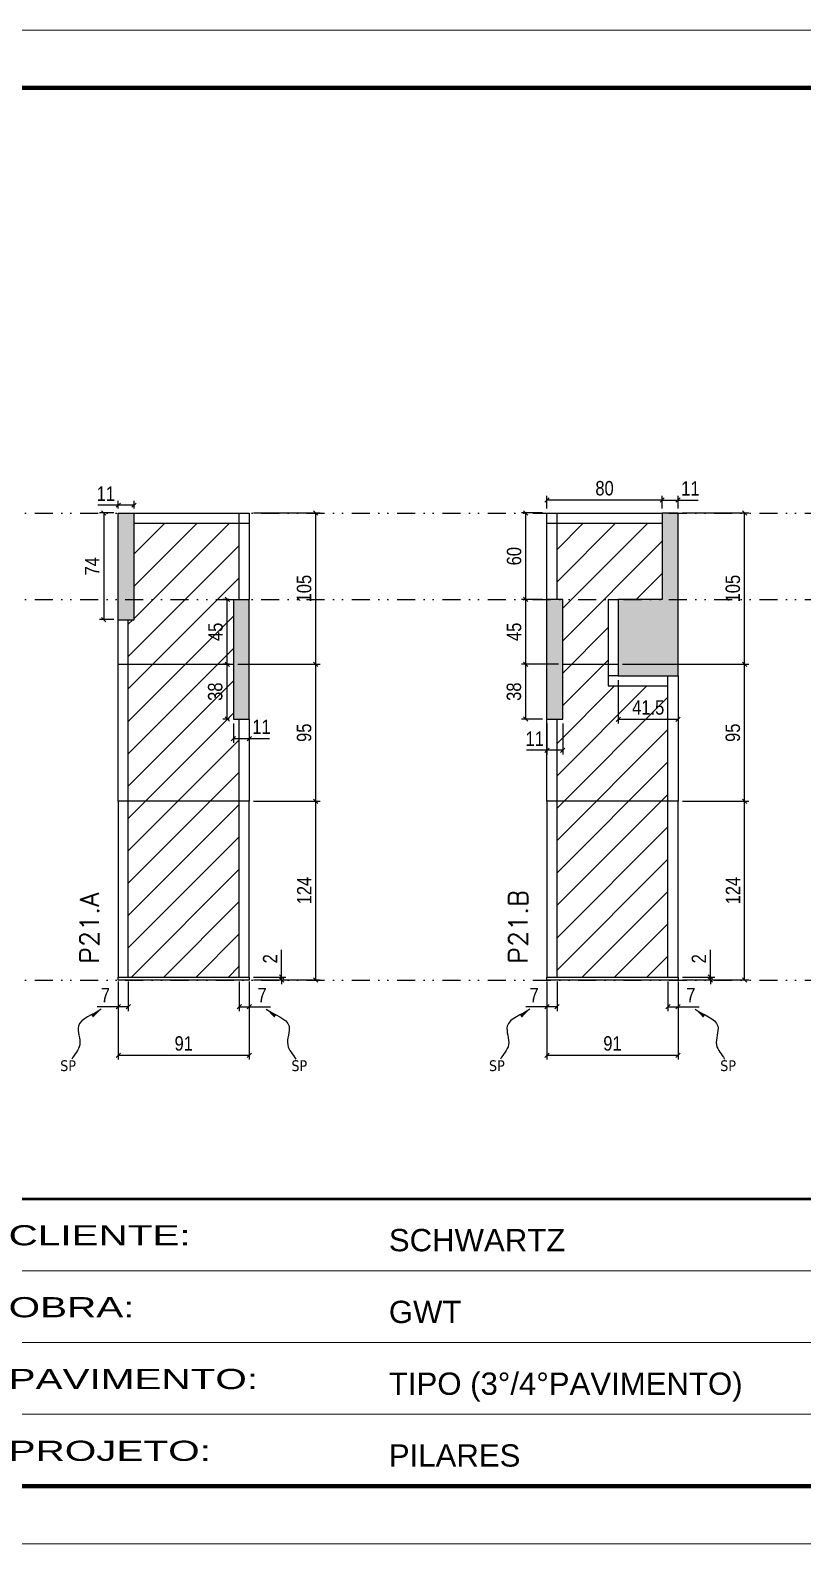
# Model space of a CAD drawing. Extents: x 13770 to 23315, y 867 to 16997.
# Drawn here: x 14836 to 15372, y 13501 to 14551 of the extents above; entities that cross this region are included whole.
import ezdxf

# ---------------------------------------------------------------- set-up
doc = ezdxf.new("R2010")
doc.units = 0
for name, pattern in [('CONTINUO', [0]), ('DASHED', [0.75, 0.5, -0.25]), ('DIVIDE2', [0.625, 0.25, -0.125, 0, -0.125, 0, -0.125]), ('HIDDEN', [0.375, 0.25, -0.125])]:
    doc.linetypes.add(name, pattern=pattern)
for name, color, linetype in [('COTA', 241, 'Continuous'), ('Nível', 160, 'Continuous'), ('Painéis', 200, 'Continuous'), ('SARR_2.2x7', 40, 'Continuous'), ('Sarrafo de Pressão', 42, 'HIDDEN'), ('texto', 7, 'Continuous')]:
    doc.layers.add(name, color=color, linetype=linetype)
for name, color, linetype, lineweight in [('Folhas', 255, 'Continuous', 9), ('Hachura', 251, 'Continuous', 9), ('SARRAFO DE PRESSAO', 251, 'DASHED', 9), ('Texto Seção', 7, 'Continuous', 15)]:
    doc.layers.add(name, color=color, linetype=linetype, lineweight=lineweight)
doc.styles.add('ARIAL', font='arial.ttf')
doc.styles.add('COTA TECNICA', font='techl___.ttf', dxfattribs={"height": 10})
doc.styles.add('COTA TECNICA-50', font='techl___.ttf', dxfattribs={"height": 10})
doc.styles.add('REGUA-120', font='ROMANS.shx', dxfattribs={"height": 15})
doc.styles.get("Standard").update_dxf_attribs({"font": 'arial.ttf'})
doc.styles.add('Tecnologia', font='')
doc.styles.get('Tecnologia').set_extended_font_data('Forgotten Futurist')
doc.dimstyles.new('COTA PAINEL-50', dxfattribs={"dimtxt": 10, "dimasz": 3, "dimexe": 3, "dimexo": 3, "dimgap": 3, "dimtad": 1, "dimdec": 1, "dimzin": 12, "dimdsep": 46, "dimtxsty": 'COTA TECNICA-50', "dimblk1": 'OBLIQUE', "dimblk2": 'OBLIQUE', "dimsah": 1, "dimcen": 0.9, "dimclrd": 4, "dimclre": 4, "dimclrt": 240, "dimadec": 1, "dimazin": 3, "dimtfac": 1, "dimtdec": 1, "dimtmove": 0, "dimatfit": 3, "dimfxl": 1, "dimtolj": 1, "dimtzin": 12, "dimarcsym": 0})
doc.dimstyles.new('PAINEL', dxfattribs={"dimtxt": 10, "dimasz": 3, "dimexe": 3, "dimexo": 3, "dimgap": 3, "dimtad": 1, "dimdec": 1, "dimzin": 12, "dimdsep": 46, "dimtxsty": 'COTA TECNICA', "dimblk1": 'OBLIQUE', "dimblk2": 'OBLIQUE', "dimsah": 1, "dimcen": 0.9, "dimclrd": 4, "dimclre": 4, "dimclrt": 240, "dimadec": 1, "dimazin": 3, "dimtfac": 1, "dimtdec": 1, "dimtmove": 0, "dimatfit": 3, "dimfxl": 1, "dimtolj": 1, "dimtzin": 12, "dimarcsym": 0})
doc.dimstyles.get("Standard").update_dxf_attribs({"dimtxt": 0.18, "dimasz": 0.18, "dimexe": 0.18, "dimexo": 0.0625, "dimgap": 0.09, "dimtad": 0, "dimtih": 1, "dimtoh": 1, "dimdec": 4, "dimzin": 0, "dimdsep": 46, "dimtxsty": 'Standard', "dimcen": 0.09, "dimadec": 0, "dimazin": 0, "dimtfac": 1, "dimtdec": 4, "dimtofl": 0, "dimtmove": 0, "dimatfit": 3, "dimfxl": 1, "dimtolj": 1, "dimtzin": 0, "dimarcsym": 0})

# ---------------------------------------------------------------- blocks, each defined once
blk = doc.blocks.new('9999999999')
at = {"color": 30, "linetype": 'CONTINUO'}
for p, q in [((98564.6, 34379.6), (99584, 34379.6)), ((98564.6, 34329.8), (99488, 34329.8)), ((98564.6, 34280), (99488, 34280))]:
    blk.add_line(p, q, dxfattribs=at)
at = {"color": 30, "linetype": 'CONTINUO', "const_width": 2}
blk.add_lwpolyline([(99584, 34230.2), (99584, 34414.4, 0.414214), (99569, 34429.4), (98229, 34429.4, 0.414214), (98214, 34414.4), (98214, 34245.2, 0.414214), (98229, 34230.2), (99584, 34230.2)], format="xyb", dxfattribs=at)
at = {"layer": 'Folhas'}
blk.add_lwpolyline([(98139, 34190.2), (99624, 34190.2), (99624, 35240.2), (98139, 35240.2)], close=True, dxfattribs=at)
at = {"layer": 'Folhas', "color": 30, "const_width": 3}
blk.add_lwpolyline([(98214, 34230.2), (99584, 34230.2), (99584, 35200.2), (98214, 35200.2)], close=True, dxfattribs=at)
at = {"color": 7, "linetype": 'Continuous', "ltscale": 5, "style": 'ARIAL'}
for s, height, p in [('SCHWARTZ', 15.48, (98837.7, 34393.1)), ('GWT', 15.48, (98837.7, 34343.3)), ('TIPO (3°/4°PAVIMENTO)', 15.483, (98837.7, 34293.5)), ('PILARES', 15.48, (98837.7, 34243.7))]:
    blk.add_text(s, height=height, dxfattribs=at).set_placement(p)
at = {"layer": 'Folhas', "color": 7, "style": 'Tecnologia', "width": 1.5}
for s, p in [('CLIENTE:', (98573.7, 34397.2)), ('OBRA:', (98573.7, 34347.3)), ('PAVIMENTO:', (98573.7, 34297.5)), ('PROJETO:', (98573.7, 34247.7))]:
    blk.add_text(s, height=14, dxfattribs=at).set_placement(p)
blk = doc.blocks.new('_Oblique')
at = {"color": 0, "linetype": 'ByBlock', "lineweight": -2}
blk.add_line((-0.5, -0.5), (0.5, 0.5), dxfattribs=at)
blk = doc.blocks.new('*D114')
at = {"layer": 'COTA', "color": 4, "lineweight": -2, "transparency": 16777216}
for p, q in [((14896.8, 13891.5), (14896.8, 13837.3)), ((14987.8, 13891.5), (14987.8, 13837.3)), ((14896.8, 13840.3), (14987.8, 13840.3))]:
    blk.add_line(p, q, dxfattribs=at)
at = {"layer": 'Defpoints', "color": 0, "transparency": 16777216}
for p in [(14896.8, 13894.5), (14987.8, 13894.5), (14987.8, 13840.3)]:
    blk.add_point(p, dxfattribs=at)
at = {"layer": 'COTA', "color": 4, "lineweight": -2, "transparency": 16777216, "xscale": 3, "yscale": 3, "zscale": 3, "rotation": 180}
blk.add_blockref('_Oblique', (14896.8, 13840.3), dxfattribs=at)
at = {"layer": 'COTA', "color": 4, "lineweight": -2, "transparency": 16777216, "xscale": 3, "yscale": 3, "zscale": 3}
blk.add_blockref('_Oblique', (14987.8, 13840.3), dxfattribs=at)
at = {"layer": 'COTA', "color": 240, "transparency": 16777216, "insert": (14942.3, 13848.4), "char_height": 10, "attachment_point": 5, "style": 'COTA TECNICA'}
blk.add_mtext('\\A1;91', dxfattribs=at)
blk = doc.blocks.new('*D115')
at = {"layer": 'COTA', "color": 4, "lineweight": -2, "transparency": 16777216}
for p, q in [((14990.8, 14016.5), (15037, 14016.5)), ((15034, 13892.5), (15034, 14016.5)), ((14990.8, 13892.5), (15037, 13892.5))]:
    blk.add_line(p, q, dxfattribs=at)
at = {"layer": 'Defpoints', "color": 0, "transparency": 16777216}
for p in [(14987.8, 14016.5), (15034, 14016.5), (14987.8, 13892.5)]:
    blk.add_point(p, dxfattribs=at)
at = {"layer": 'COTA', "color": 4, "lineweight": -2, "transparency": 16777216, "xscale": 3, "yscale": 3, "zscale": 3}
for p, rotation in [((15034, 14016.5), 90), ((15034, 13892.5), 270)]:
    blk.add_blockref('_Oblique', p, dxfattribs=dict(at, rotation=rotation))
at = {"layer": 'COTA', "color": 240, "transparency": 16777216, "insert": (15026, 13954.5), "char_height": 10, "attachment_point": 5, "rotation": 90, "style": 'COTA TECNICA-50'}
blk.add_mtext('\\A1;124', dxfattribs=at)
blk = doc.blocks.new('*D116')
at = {"layer": 'COTA', "color": 4, "lineweight": -2, "transparency": 16777216}
for p, q in [((15010.3, 13894.5), (15010.3, 13913.3)), ((14990.8, 13894.5), (15013.3, 13894.5)), ((14990.8, 13892.5), (15013.3, 13892.5)), ((15010.3, 13892.5), (15010.3, 13894.5)), ((15010.3, 13892.5), (15010.3, 13889.5))]:
    blk.add_line(p, q, dxfattribs=at)
at = {"layer": 'Defpoints', "color": 0, "transparency": 16777216}
for p in [(14987.8, 13894.5), (14987.8, 13892.5), (15010.3, 13892.5)]:
    blk.add_point(p, dxfattribs=at)
at = {"layer": 'COTA', "color": 4, "lineweight": -2, "transparency": 16777216, "xscale": 3, "yscale": 3, "zscale": 3}
for p, rotation in [((15010.3, 13894.5), 270), ((15010.3, 13892.5), 90)]:
    blk.add_blockref('_Oblique', p, dxfattribs=dict(at, rotation=rotation))
at = {"layer": 'COTA', "color": 240, "transparency": 16777216, "insert": (15002.3, 13907.2), "char_height": 10, "attachment_point": 5, "rotation": 90, "style": 'COTA TECNICA-50'}
blk.add_mtext('\\A1;2', dxfattribs=at)
blk = doc.blocks.new('*D117')
at = {"layer": 'COTA', "color": 4, "lineweight": -2, "transparency": 16777216}
for p, q in [((14896.8, 13889.5), (14896.8, 13870.9)), ((14903.8, 13891.5), (14903.8, 13870.9)), ((14896.8, 13873.9), (14882.1, 13873.9)), ((14903.8, 13873.9), (14896.8, 13873.9))]:
    blk.add_line(p, q, dxfattribs=at)
at = {"layer": 'Defpoints', "color": 0, "transparency": 16777216}
for p in [(14896.8, 13892.5), (14903.8, 13894.5), (14896.8, 13873.9)]:
    blk.add_point(p, dxfattribs=at)
at = {"layer": 'COTA', "color": 4, "lineweight": -2, "transparency": 16777216, "xscale": 3, "yscale": 3, "zscale": 3, "rotation": 180}
blk.add_blockref('_Oblique', (14896.8, 13873.9), dxfattribs=at)
at = {"layer": 'COTA', "color": 4, "lineweight": -2, "transparency": 16777216, "xscale": 3, "yscale": 3, "zscale": 3}
blk.add_blockref('_Oblique', (14903.8, 13873.9), dxfattribs=at)
at = {"layer": 'COTA', "color": 240, "transparency": 16777216, "insert": (14887.9, 13882), "char_height": 10, "attachment_point": 5, "style": 'COTA TECNICA-50'}
blk.add_mtext('\\A1;7', dxfattribs=at)
blk = doc.blocks.new('*D118')
at = {"layer": 'COTA', "color": 4, "lineweight": -2, "transparency": 16777216}
for p, q in [((14980.8, 13891.5), (14980.8, 13870.9)), ((14987.8, 13889.5), (14987.8, 13870.9)), ((14980.8, 13873.9), (14987.8, 13873.9)), ((14987.8, 13873.9), (15002.5, 13873.9))]:
    blk.add_line(p, q, dxfattribs=at)
at = {"layer": 'Defpoints', "color": 0, "transparency": 16777216}
for p in [(14980.8, 13894.5), (14987.8, 13892.5), (14987.8, 13873.9)]:
    blk.add_point(p, dxfattribs=at)
at = {"layer": 'COTA', "color": 4, "lineweight": -2, "transparency": 16777216, "xscale": 3, "yscale": 3, "zscale": 3, "rotation": 180}
blk.add_blockref('_Oblique', (14980.8, 13873.9), dxfattribs=at)
at = {"layer": 'COTA', "color": 4, "lineweight": -2, "transparency": 16777216, "xscale": 3, "yscale": 3, "zscale": 3}
blk.add_blockref('_Oblique', (14987.8, 13873.9), dxfattribs=at)
at = {"layer": 'COTA', "color": 240, "transparency": 16777216, "insert": (14996.7, 13882), "char_height": 10, "attachment_point": 5, "style": 'COTA TECNICA-50'}
blk.add_mtext('\\A1;7', dxfattribs=at)
blk = doc.blocks.new('*D119')
at = {"layer": 'COTA', "color": 4, "lineweight": -2, "transparency": 16777216}
for p, q in [((15194.5, 13891.5), (15194.5, 13837.3)), ((15285.5, 13891.5), (15285.5, 13837.3)), ((15194.5, 13840.3), (15285.5, 13840.3))]:
    blk.add_line(p, q, dxfattribs=at)
at = {"layer": 'Defpoints', "color": 0, "transparency": 16777216}
for p in [(15194.5, 13894.5), (15285.5, 13894.5), (15285.5, 13840.3)]:
    blk.add_point(p, dxfattribs=at)
at = {"layer": 'COTA', "color": 4, "lineweight": -2, "transparency": 16777216, "xscale": 3, "yscale": 3, "zscale": 3, "rotation": 180}
blk.add_blockref('_Oblique', (15194.5, 13840.3), dxfattribs=at)
at = {"layer": 'COTA', "color": 4, "lineweight": -2, "transparency": 16777216, "xscale": 3, "yscale": 3, "zscale": 3}
blk.add_blockref('_Oblique', (15285.5, 13840.3), dxfattribs=at)
at = {"layer": 'COTA', "color": 240, "transparency": 16777216, "insert": (15240, 13848.4), "char_height": 10, "attachment_point": 5, "style": 'COTA TECNICA'}
blk.add_mtext('\\A1;91', dxfattribs=at)
blk = doc.blocks.new('*D120')
at = {"layer": 'COTA', "color": 4, "lineweight": -2, "transparency": 16777216}
for p, q in [((15288.5, 14016.5), (15334.7, 14016.5)), ((15331.7, 13892.5), (15331.7, 14016.5)), ((15288.5, 13892.5), (15334.7, 13892.5))]:
    blk.add_line(p, q, dxfattribs=at)
at = {"layer": 'Defpoints', "color": 0, "transparency": 16777216}
for p in [(15285.5, 14016.5), (15331.7, 14016.5), (15285.5, 13892.5)]:
    blk.add_point(p, dxfattribs=at)
at = {"layer": 'COTA', "color": 4, "lineweight": -2, "transparency": 16777216, "xscale": 3, "yscale": 3, "zscale": 3}
for p, rotation in [((15331.7, 14016.5), 90), ((15331.7, 13892.5), 270)]:
    blk.add_blockref('_Oblique', p, dxfattribs=dict(at, rotation=rotation))
at = {"layer": 'COTA', "color": 240, "transparency": 16777216, "insert": (15323.7, 13954.5), "char_height": 10, "attachment_point": 5, "rotation": 90, "style": 'COTA TECNICA-50'}
blk.add_mtext('\\A1;124', dxfattribs=at)
blk = doc.blocks.new('*D121')
at = {"layer": 'COTA', "color": 4, "lineweight": -2, "transparency": 16777216}
for p, q in [((15308, 13894.5), (15308, 13913.3)), ((15288.5, 13894.5), (15311, 13894.5)), ((15288.5, 13892.5), (15311, 13892.5)), ((15308, 13892.5), (15308, 13894.5)), ((15308, 13892.5), (15308, 13889.5))]:
    blk.add_line(p, q, dxfattribs=at)
at = {"layer": 'Defpoints', "color": 0, "transparency": 16777216}
for p in [(15285.5, 13894.5), (15285.5, 13892.5), (15308, 13892.5)]:
    blk.add_point(p, dxfattribs=at)
at = {"layer": 'COTA', "color": 4, "lineweight": -2, "transparency": 16777216, "xscale": 3, "yscale": 3, "zscale": 3}
for p, rotation in [((15308, 13894.5), 270), ((15308, 13892.5), 90)]:
    blk.add_blockref('_Oblique', p, dxfattribs=dict(at, rotation=rotation))
at = {"layer": 'COTA', "color": 240, "transparency": 16777216, "insert": (15300, 13907.2), "char_height": 10, "attachment_point": 5, "rotation": 90, "style": 'COTA TECNICA-50'}
blk.add_mtext('\\A1;2', dxfattribs=at)
blk = doc.blocks.new('*D122')
at = {"layer": 'COTA', "color": 4, "lineweight": -2, "transparency": 16777216}
for p, q in [((15194.5, 13889.5), (15194.5, 13870.9)), ((15201.5, 13891.5), (15201.5, 13870.9)), ((15194.5, 13873.9), (15179.8, 13873.9)), ((15201.5, 13873.9), (15194.5, 13873.9))]:
    blk.add_line(p, q, dxfattribs=at)
at = {"layer": 'Defpoints', "color": 0, "transparency": 16777216}
for p in [(15194.5, 13892.5), (15201.5, 13894.5), (15194.5, 13873.9)]:
    blk.add_point(p, dxfattribs=at)
at = {"layer": 'COTA', "color": 4, "lineweight": -2, "transparency": 16777216, "xscale": 3, "yscale": 3, "zscale": 3, "rotation": 180}
blk.add_blockref('_Oblique', (15194.5, 13873.9), dxfattribs=at)
at = {"layer": 'COTA', "color": 4, "lineweight": -2, "transparency": 16777216, "xscale": 3, "yscale": 3, "zscale": 3}
blk.add_blockref('_Oblique', (15201.5, 13873.9), dxfattribs=at)
at = {"layer": 'COTA', "color": 240, "transparency": 16777216, "insert": (15185.6, 13882), "char_height": 10, "attachment_point": 5, "style": 'COTA TECNICA-50'}
blk.add_mtext('\\A1;7', dxfattribs=at)
blk = doc.blocks.new('*D123')
at = {"layer": 'COTA', "color": 4, "lineweight": -2, "transparency": 16777216}
for p, q in [((15278.5, 13891.5), (15278.5, 13870.9)), ((15285.5, 13889.5), (15285.5, 13870.9)), ((15278.5, 13873.9), (15285.5, 13873.9)), ((15285.5, 13873.9), (15300.2, 13873.9))]:
    blk.add_line(p, q, dxfattribs=at)
at = {"layer": 'Defpoints', "color": 0, "transparency": 16777216}
for p in [(15278.5, 13894.5), (15285.5, 13892.5), (15285.5, 13873.9)]:
    blk.add_point(p, dxfattribs=at)
at = {"layer": 'COTA', "color": 4, "lineweight": -2, "transparency": 16777216, "xscale": 3, "yscale": 3, "zscale": 3, "rotation": 180}
blk.add_blockref('_Oblique', (15278.5, 13873.9), dxfattribs=at)
at = {"layer": 'COTA', "color": 4, "lineweight": -2, "transparency": 16777216, "xscale": 3, "yscale": 3, "zscale": 3}
blk.add_blockref('_Oblique', (15285.5, 13873.9), dxfattribs=at)
at = {"layer": 'COTA', "color": 240, "transparency": 16777216, "insert": (15294.4, 13882), "char_height": 10, "attachment_point": 5, "style": 'COTA TECNICA-50'}
blk.add_mtext('\\A1;7', dxfattribs=at)
blk = doc.blocks.new('*D575')
at = {"layer": 'COTA', "color": 4, "lineweight": -2, "transparency": 16777216}
for p, q in [((14979.8, 14111.5), (15037, 14111.5)), ((15034, 14016.5), (15034, 14111.5)), ((14990.8, 14016.5), (15037, 14016.5))]:
    blk.add_line(p, q, dxfattribs=at)
at = {"layer": 'Defpoints', "color": 0, "transparency": 16777216}
for p in [(14976.8, 14111.5), (15034, 14111.5), (14987.8, 14016.5)]:
    blk.add_point(p, dxfattribs=at)
at = {"layer": 'COTA', "color": 4, "lineweight": -2, "transparency": 16777216, "xscale": 3, "yscale": 3, "zscale": 3}
for p, rotation in [((15034, 14111.5), 90), ((15034, 14016.5), 270)]:
    blk.add_blockref('_Oblique', p, dxfattribs=dict(at, rotation=rotation))
at = {"layer": 'COTA', "color": 240, "transparency": 16777216, "insert": (15025.9, 14064), "char_height": 10, "attachment_point": 5, "rotation": 90, "style": 'COTA TECNICA'}
blk.add_mtext('\\A1;95', dxfattribs=at)
blk = doc.blocks.new('*D576')
at = {"layer": 'COTA', "color": 4, "lineweight": -2, "transparency": 16777216}
for p, q in [((14990.8, 14216.5), (15037, 14216.5)), ((15034, 14111.5), (15034, 14216.5)), ((14979.8, 14111.5), (15037, 14111.5))]:
    blk.add_line(p, q, dxfattribs=at)
at = {"layer": 'Defpoints', "color": 0, "transparency": 16777216}
for p in [(14987.8, 14216.5), (15034, 14216.5), (14976.8, 14111.5)]:
    blk.add_point(p, dxfattribs=at)
at = {"layer": 'COTA', "color": 4, "lineweight": -2, "transparency": 16777216, "xscale": 3, "yscale": 3, "zscale": 3}
for p, rotation in [((15034, 14216.5), 90), ((15034, 14111.5), 270)]:
    blk.add_blockref('_Oblique', p, dxfattribs=dict(at, rotation=rotation))
at = {"layer": 'COTA', "color": 240, "transparency": 16777216, "insert": (15025.9, 14164), "char_height": 10, "attachment_point": 5, "rotation": 90, "style": 'COTA TECNICA'}
blk.add_mtext('\\A1;105', dxfattribs=at)
blk = doc.blocks.new('*D577')
at = {"layer": 'COTA', "color": 4, "lineweight": -2, "transparency": 16777216}
for p, q in [((14973.8, 14111.5), (14969.5, 14111.5)), ((14972.5, 14073.5), (14972.5, 14111.5)), ((14973.8, 14073.5), (14969.5, 14073.5))]:
    blk.add_line(p, q, dxfattribs=at)
at = {"layer": 'Defpoints', "color": 0, "transparency": 16777216}
for p in [(14972.5, 14111.5), (14976.8, 14111.5), (14976.8, 14073.5)]:
    blk.add_point(p, dxfattribs=at)
at = {"layer": 'COTA', "color": 4, "lineweight": -2, "transparency": 16777216, "xscale": 3, "yscale": 3, "zscale": 3}
for p, rotation in [((14972.5, 14111.5), 90), ((14972.5, 14073.5), 270)]:
    blk.add_blockref('_Oblique', p, dxfattribs=dict(at, rotation=rotation))
at = {"layer": 'COTA', "color": 240, "transparency": 16777216, "insert": (14964.2, 14092.5), "char_height": 10, "attachment_point": 5, "rotation": 90, "style": 'COTA TECNICA'}
blk.add_mtext('\\A1;38', dxfattribs=at)
blk = doc.blocks.new('*D578')
at = {"layer": 'COTA', "color": 4, "lineweight": -2, "transparency": 16777216}
for p, q in [((14973.8, 14156.5), (14969.5, 14156.5)), ((14972.5, 14111.5), (14972.5, 14156.5)), ((14973.8, 14111.5), (14969.5, 14111.5))]:
    blk.add_line(p, q, dxfattribs=at)
at = {"layer": 'Defpoints', "color": 0, "transparency": 16777216}
for p in [(14972.5, 14156.5), (14976.8, 14156.5), (14976.8, 14111.5)]:
    blk.add_point(p, dxfattribs=at)
at = {"layer": 'COTA', "color": 4, "lineweight": -2, "transparency": 16777216, "xscale": 3, "yscale": 3, "zscale": 3}
for p, rotation in [((14972.5, 14156.5), 90), ((14972.5, 14111.5), 270)]:
    blk.add_blockref('_Oblique', p, dxfattribs=dict(at, rotation=rotation))
at = {"layer": 'COTA', "color": 240, "transparency": 16777216, "insert": (14964.4, 14134), "char_height": 10, "attachment_point": 5, "rotation": 90, "style": 'COTA TECNICA'}
blk.add_mtext('\\A1;45', dxfattribs=at)
blk = doc.blocks.new('*D579')
at = {"layer": 'COTA', "color": 4, "lineweight": -2, "transparency": 16777216}
for p, q in [((14893.8, 14216.5), (14883.8, 14216.5)), ((14886.8, 14216.5), (14886.8, 14142.5)), ((14893.8, 14142.5), (14883.8, 14142.5))]:
    blk.add_line(p, q, dxfattribs=at)
at = {"layer": 'Defpoints', "color": 0, "transparency": 16777216}
for p in [(14896.8, 14216.5), (14886.8, 14142.5), (14896.8, 14142.5)]:
    blk.add_point(p, dxfattribs=at)
at = {"layer": 'COTA', "color": 4, "lineweight": -2, "transparency": 16777216, "xscale": 3, "yscale": 3, "zscale": 3}
for p, rotation in [((14886.8, 14216.5), 90), ((14886.8, 14142.5), 270)]:
    blk.add_blockref('_Oblique', p, dxfattribs=dict(at, rotation=rotation))
at = {"layer": 'COTA', "color": 240, "transparency": 16777216, "insert": (14878.7, 14179.5), "char_height": 10, "attachment_point": 5, "rotation": 90, "style": 'COTA TECNICA'}
blk.add_mtext('\\A1;74', dxfattribs=at)
blk = doc.blocks.new('*D580')
at = {"layer": 'COTA', "color": 4, "lineweight": -2, "transparency": 16777216}
for p, q in [((14976.8, 14070.5), (14976.8, 14057)), ((14987.8, 14070.5), (14987.8, 14057)), ((14976.8, 14060), (14987.8, 14060)), ((14987.8, 14060), (15001.9, 14060))]:
    blk.add_line(p, q, dxfattribs=at)
at = {"layer": 'Defpoints', "color": 0, "transparency": 16777216}
for p in [(14976.8, 14073.5), (14987.8, 14073.5), (14987.8, 14060)]:
    blk.add_point(p, dxfattribs=at)
at = {"layer": 'COTA', "color": 4, "lineweight": -2, "transparency": 16777216, "xscale": 3, "yscale": 3, "zscale": 3, "rotation": 180}
blk.add_blockref('_Oblique', (14976.8, 14060), dxfattribs=at)
at = {"layer": 'COTA', "color": 4, "lineweight": -2, "transparency": 16777216, "xscale": 3, "yscale": 3, "zscale": 3}
blk.add_blockref('_Oblique', (14987.8, 14060), dxfattribs=at)
at = {"layer": 'COTA', "color": 240, "transparency": 16777216, "insert": (14996.3, 14068.1), "char_height": 10, "attachment_point": 5, "style": 'COTA TECNICA'}
blk.add_mtext('\\A1;11', dxfattribs=at)
blk = doc.blocks.new('*D581')
at = {"layer": 'COTA', "color": 4, "lineweight": -2, "transparency": 16777216}
for p, q in [((14896.8, 14221.9), (14882.7, 14221.9)), ((14896.8, 14219.5), (14896.8, 14224.9)), ((14907.8, 14221.9), (14896.8, 14221.9)), ((14907.8, 14219.5), (14907.8, 14224.9))]:
    blk.add_line(p, q, dxfattribs=at)
at = {"layer": 'Defpoints', "color": 0, "transparency": 16777216}
for p in [(14896.8, 14221.9), (14896.8, 14216.5), (14907.8, 14216.5)]:
    blk.add_point(p, dxfattribs=at)
at = {"layer": 'COTA', "color": 4, "lineweight": -2, "transparency": 16777216, "xscale": 3, "yscale": 3, "zscale": 3, "rotation": 180}
blk.add_blockref('_Oblique', (14896.8, 14221.9), dxfattribs=at)
at = {"layer": 'COTA', "color": 4, "lineweight": -2, "transparency": 16777216, "xscale": 3, "yscale": 3, "zscale": 3}
blk.add_blockref('_Oblique', (14907.8, 14221.9), dxfattribs=at)
at = {"layer": 'COTA', "color": 240, "transparency": 16777216, "insert": (14888.2, 14229.9), "char_height": 10, "attachment_point": 5, "style": 'COTA TECNICA'}
blk.add_mtext('\\A1;11', dxfattribs=at)
blk = doc.blocks.new('*D582')
at = {"layer": 'COTA', "color": 4, "lineweight": -2, "transparency": 16777216}
for p, q in [((15247, 14111.5), (15334.7, 14111.5)), ((15331.7, 14016.5), (15331.7, 14111.5)), ((15288.5, 14016.5), (15334.7, 14016.5))]:
    blk.add_line(p, q, dxfattribs=at)
at = {"layer": 'Defpoints', "color": 0, "transparency": 16777216}
for p in [(15244, 14111.5), (15331.7, 14111.5), (15285.5, 14016.5)]:
    blk.add_point(p, dxfattribs=at)
at = {"layer": 'COTA', "color": 4, "lineweight": -2, "transparency": 16777216, "xscale": 3, "yscale": 3, "zscale": 3}
for p, rotation in [((15331.7, 14111.5), 90), ((15331.7, 14016.5), 270)]:
    blk.add_blockref('_Oblique', p, dxfattribs=dict(at, rotation=rotation))
at = {"layer": 'COTA', "color": 240, "transparency": 16777216, "insert": (15323.6, 14064), "char_height": 10, "attachment_point": 5, "rotation": 90, "style": 'COTA TECNICA'}
blk.add_mtext('\\A1;95', dxfattribs=at)
blk = doc.blocks.new('*D583')
at = {"layer": 'COTA', "color": 4, "lineweight": -2, "transparency": 16777216}
for p, q in [((15288.5, 14216.5), (15334.7, 14216.5)), ((15331.7, 14111.5), (15331.7, 14216.5)), ((15247, 14111.5), (15334.7, 14111.5))]:
    blk.add_line(p, q, dxfattribs=at)
at = {"layer": 'Defpoints', "color": 0, "transparency": 16777216}
for p in [(15285.5, 14216.5), (15331.7, 14216.5), (15244, 14111.5)]:
    blk.add_point(p, dxfattribs=at)
at = {"layer": 'COTA', "color": 4, "lineweight": -2, "transparency": 16777216, "xscale": 3, "yscale": 3, "zscale": 3}
for p, rotation in [((15331.7, 14216.5), 90), ((15331.7, 14111.5), 270)]:
    blk.add_blockref('_Oblique', p, dxfattribs=dict(at, rotation=rotation))
at = {"layer": 'COTA', "color": 240, "transparency": 16777216, "insert": (15323.6, 14164), "char_height": 10, "attachment_point": 5, "rotation": 90, "style": 'COTA TECNICA'}
blk.add_mtext('\\A1;105', dxfattribs=at)
blk = doc.blocks.new('*D584')
at = {"layer": 'COTA', "color": 4, "lineweight": -2, "transparency": 16777216}
for p, q in [((15274.5, 14219.5), (15274.5, 14228.4)), ((15285.5, 14219.5), (15285.5, 14228.4)), ((15274.5, 14225.4), (15285.5, 14225.4)), ((15285.5, 14225.4), (15299.6, 14225.4))]:
    blk.add_line(p, q, dxfattribs=at)
at = {"layer": 'Defpoints', "color": 0, "transparency": 16777216}
for p in [(15285.5, 14225.4), (15274.5, 14216.5), (15285.5, 14216.5)]:
    blk.add_point(p, dxfattribs=at)
at = {"layer": 'COTA', "color": 4, "lineweight": -2, "transparency": 16777216, "xscale": 3, "yscale": 3, "zscale": 3, "rotation": 180}
blk.add_blockref('_Oblique', (15274.5, 14225.4), dxfattribs=at)
at = {"layer": 'COTA', "color": 4, "lineweight": -2, "transparency": 16777216, "xscale": 3, "yscale": 3, "zscale": 3}
blk.add_blockref('_Oblique', (15285.5, 14225.4), dxfattribs=at)
at = {"layer": 'COTA', "color": 240, "transparency": 16777216, "insert": (15294.1, 14233.5), "char_height": 10, "attachment_point": 5, "style": 'COTA TECNICA'}
blk.add_mtext('\\A1;11', dxfattribs=at)
blk = doc.blocks.new('*D585')
at = {"layer": 'COTA', "color": 4, "lineweight": -2, "transparency": 16777216}
for p, q in [((15202.5, 14111.5), (15176.8, 14111.5)), ((15179.8, 14073.5), (15179.8, 14111.5)), ((15191.5, 14073.5), (15176.8, 14073.5))]:
    blk.add_line(p, q, dxfattribs=at)
at = {"layer": 'Defpoints', "color": 0, "transparency": 16777216}
for p in [(15179.8, 14111.5), (15205.5, 14111.5), (15194.5, 14073.5)]:
    blk.add_point(p, dxfattribs=at)
at = {"layer": 'COTA', "color": 4, "lineweight": -2, "transparency": 16777216, "xscale": 3, "yscale": 3, "zscale": 3}
for p, rotation in [((15179.8, 14111.5), 90), ((15179.8, 14073.5), 270)]:
    blk.add_blockref('_Oblique', p, dxfattribs=dict(at, rotation=rotation))
at = {"layer": 'COTA', "color": 240, "transparency": 16777216, "insert": (15171.6, 14092.5), "char_height": 10, "attachment_point": 5, "rotation": 90, "style": 'COTA TECNICA'}
blk.add_mtext('\\A1;38', dxfattribs=at)
blk = doc.blocks.new('*D586')
at = {"layer": 'COTA', "color": 4, "lineweight": -2, "transparency": 16777216}
for p, q in [((15191.5, 14156.5), (15176.8, 14156.5)), ((15179.8, 14111.5), (15179.8, 14156.5)), ((15202.5, 14111.5), (15176.8, 14111.5))]:
    blk.add_line(p, q, dxfattribs=at)
at = {"layer": 'Defpoints', "color": 0, "transparency": 16777216}
for p in [(15179.8, 14156.5), (15194.5, 14156.5), (15205.5, 14111.5)]:
    blk.add_point(p, dxfattribs=at)
at = {"layer": 'COTA', "color": 4, "lineweight": -2, "transparency": 16777216, "xscale": 3, "yscale": 3, "zscale": 3}
for p, rotation in [((15179.8, 14156.5), 90), ((15179.8, 14111.5), 270)]:
    blk.add_blockref('_Oblique', p, dxfattribs=dict(at, rotation=rotation))
at = {"layer": 'COTA', "color": 240, "transparency": 16777216, "insert": (15171.7, 14134), "char_height": 10, "attachment_point": 5, "rotation": 90, "style": 'COTA TECNICA'}
blk.add_mtext('\\A1;45', dxfattribs=at)
blk = doc.blocks.new('*D587')
at = {"layer": 'COTA', "color": 4, "lineweight": -2, "transparency": 16777216}
for p, q in [((15194.5, 14070.5), (15194.5, 14048.9)), ((15205.5, 14070.5), (15205.5, 14048.9)), ((15194.5, 14051.9), (15180.4, 14051.9)), ((15205.5, 14051.9), (15194.5, 14051.9))]:
    blk.add_line(p, q, dxfattribs=at)
at = {"layer": 'Defpoints', "color": 0, "transparency": 16777216}
for p in [(15194.5, 14073.5), (15205.5, 14073.5), (15194.5, 14051.9)]:
    blk.add_point(p, dxfattribs=at)
at = {"layer": 'COTA', "color": 4, "lineweight": -2, "transparency": 16777216, "xscale": 3, "yscale": 3, "zscale": 3, "rotation": 180}
blk.add_blockref('_Oblique', (15194.5, 14051.9), dxfattribs=at)
at = {"layer": 'COTA', "color": 4, "lineweight": -2, "transparency": 16777216, "xscale": 3, "yscale": 3, "zscale": 3}
blk.add_blockref('_Oblique', (15205.5, 14051.9), dxfattribs=at)
at = {"layer": 'COTA', "color": 240, "transparency": 16777216, "insert": (15186, 14059.9), "char_height": 10, "attachment_point": 5, "style": 'COTA TECNICA'}
blk.add_mtext('\\A1;11', dxfattribs=at)
blk = doc.blocks.new('*D588')
at = {"layer": 'COTA', "color": 4, "lineweight": -2, "transparency": 16777216}
for p, q in [((15244, 14100.5), (15244, 14070.4)), ((15285.5, 14100.5), (15285.5, 14070.4)), ((15244, 14073.4), (15285.5, 14073.4))]:
    blk.add_line(p, q, dxfattribs=at)
at = {"layer": 'Defpoints', "color": 0, "transparency": 16777216}
for p in [(15244, 14103.5), (15285.5, 14103.5), (15285.5, 14073.4)]:
    blk.add_point(p, dxfattribs=at)
at = {"layer": 'COTA', "color": 4, "lineweight": -2, "transparency": 16777216, "xscale": 3, "yscale": 3, "zscale": 3, "rotation": 180}
blk.add_blockref('_Oblique', (15244, 14073.4), dxfattribs=at)
at = {"layer": 'COTA', "color": 4, "lineweight": -2, "transparency": 16777216, "xscale": 3, "yscale": 3, "zscale": 3}
blk.add_blockref('_Oblique', (15285.5, 14073.4), dxfattribs=at)
at = {"layer": 'COTA', "color": 240, "transparency": 16777216, "insert": (15264.8, 14081.5), "char_height": 10, "attachment_point": 5, "style": 'COTA TECNICA'}
blk.add_mtext('\\A1;41.5', dxfattribs=at)
blk = doc.blocks.new('*D589')
at = {"layer": 'COTA', "color": 4, "lineweight": -2, "transparency": 16777216}
for p, q in [((15194.5, 14219.5), (15194.5, 14228.4)), ((15274.5, 14219.5), (15274.5, 14228.4)), ((15274.5, 14225.4), (15194.5, 14225.4))]:
    blk.add_line(p, q, dxfattribs=at)
at = {"layer": 'Defpoints', "color": 0, "transparency": 16777216}
for p in [(15194.5, 14225.4), (15194.5, 14216.5), (15274.5, 14216.5)]:
    blk.add_point(p, dxfattribs=at)
at = {"layer": 'COTA', "color": 4, "lineweight": -2, "transparency": 16777216, "xscale": 3, "yscale": 3, "zscale": 3, "rotation": 180}
blk.add_blockref('_Oblique', (15194.5, 14225.4), dxfattribs=at)
at = {"layer": 'COTA', "color": 4, "lineweight": -2, "transparency": 16777216, "xscale": 3, "yscale": 3, "zscale": 3}
blk.add_blockref('_Oblique', (15274.5, 14225.4), dxfattribs=at)
at = {"layer": 'COTA', "color": 240, "transparency": 16777216, "insert": (15234.5, 14233.6), "char_height": 10, "attachment_point": 5, "style": 'COTA TECNICA'}
blk.add_mtext('\\A1;80', dxfattribs=at)
blk = doc.blocks.new('*D590')
at = {"layer": 'COTA', "color": 4, "lineweight": -2, "transparency": 16777216}
for p, q in [((15191.5, 14216.5), (15176.8, 14216.5)), ((15179.8, 14156.5), (15179.8, 14216.5)), ((15191.5, 14156.5), (15176.8, 14156.5))]:
    blk.add_line(p, q, dxfattribs=at)
at = {"layer": 'Defpoints', "color": 0, "transparency": 16777216}
for p in [(15179.8, 14216.5), (15194.5, 14216.5), (15194.5, 14156.5)]:
    blk.add_point(p, dxfattribs=at)
at = {"layer": 'COTA', "color": 4, "lineweight": -2, "transparency": 16777216, "xscale": 3, "yscale": 3, "zscale": 3}
for p, rotation in [((15179.8, 14216.5), 90), ((15179.8, 14156.5), 270)]:
    blk.add_blockref('_Oblique', p, dxfattribs=dict(at, rotation=rotation))
at = {"layer": 'COTA', "color": 240, "transparency": 16777216, "insert": (15171.7, 14186.5), "char_height": 10, "attachment_point": 5, "rotation": 90, "style": 'COTA TECNICA'}
blk.add_mtext('\\A1;60', dxfattribs=at)

msp = doc.modelspace()

# ---------------------------------------------------------------- hatches: boundary and pattern name
at = {"layer": 'COTA'}
h = msp.add_hatch(dxfattribs=at)
h.set_pattern_fill('AR-CONC', color=256, scale=0.03)
h.set_pattern_definition([(50, (0, -91), (5.4655401, -0.4781726), [0.5715, -6.2865]), (355, (0, -91), (-1.0573026, 5.7317054), [0.4572, -5.0292175]), (100.451445, (0.4555, -91.04), (4.4082374, 5.2535326), [0.4857003, -5.3427073]), (46.1842, (0, -89.476), (8.1323712, -1.2612698), [0.85725, -9.42975]), (96.635558, (0.678, -89.581), (7.122124, 7.4227837), [0.7285507, -8.0140682]), (351.18415, (0, -89.476), (7.122124, 7.4227837), [0.685799, -7.543792]), (21, (0.762, -89.857), (4.5484317, -3.0679559), [0.5715, -6.2865]), (326, (0.762, -89.857), (1.8540609, 5.525639), [0.4572, -5.0292]), (71.451445, (1.141, -90.1127), (6.4024926, 2.457683), [0.4857003, -5.3426981]), (37.5, (0, -91), (0.0926581, 2.53665117), [0, -4.96824, 0, -5.1054, 0, -5.04825]), (7.5, (0, -91), (2.00458988, 3.00541724), [0, -2.91084, 0, -4.85394, 0, -1.92405]), (327.5, (-1.6993, -91), (4.06771786, -0.17186232), [0, -1.905, 0, -5.9436, 0, -7.8867]), (317.5, (-2.4613, -91), (4.44387544, 0.76279473), [0, -2.4765, 0, -3.94716, 0, -5.6007])])
h.paths.add_polyline_path([(14896.79, 14156.45), (14907.79, 14156.45), (14907.79, 14216.45), (14896.79, 14216.45)])
h.paths.add_polyline_path([(14907.79, 14156.45), (14896.79, 14156.45), (14896.79, 14142.45), (14907.79, 14142.45)])
h.paths.add_polyline_path([(14976.79, 14073.45), (14987.79, 14073.45), (14987.79, 14156.45), (14976.79, 14156.45)])
h = msp.add_hatch(dxfattribs=at)
h.set_pattern_fill('AR-CONC', color=256, scale=0.03)
h.set_pattern_definition([(50, (22.8964, -91), (5.4655401, -0.4781726), [0.5715, -6.2865]), (355, (22.8964, -91), (-1.0573026, 5.7317054), [0.4572, -5.0292175]), (100.451445, (23.352, -91.04), (4.4082374, 5.2535326), [0.4857003, -5.3427073]), (46.1842, (22.8964, -89.476), (8.1323712, -1.2612698), [0.85725, -9.42975]), (96.635558, (23.574, -89.581), (7.122124, 7.4227837), [0.7285507, -8.0140682]), (351.18415, (22.8964, -89.476), (7.122124, 7.4227837), [0.685799, -7.543792]), (21, (23.6584, -89.857), (4.5484317, -3.0679559), [0.5715, -6.2865]), (326, (23.6584, -89.857), (1.8540609, 5.525639), [0.4572, -5.0292]), (71.451445, (24.0375, -90.1127), (6.4024926, 2.457683), [0.4857003, -5.3426981]), (37.5, (22.8964, -91), (0.0926581, 2.53665117), [0, -4.96824, 0, -5.1054, 0, -5.04825]), (7.5, (22.8964, -91), (2.00458988, 3.00541724), [0, -2.91084, 0, -4.85394, 0, -1.92405]), (327.5, (21.1972, -91), (4.06771786, -0.17186232), [0, -1.905, 0, -5.9436, 0, -7.8867]), (317.5, (20.4352, -91), (4.44387544, 0.76279473), [0, -2.4765, 0, -3.94716, 0, -5.6007])])
h.paths.add_polyline_path([(15205.51, 14156.45), (15194.51, 14156.45), (15194.51, 14073.45), (15205.51, 14073.45)])
h.paths.add_polyline_path([(15285.51, 14156.45), (15244.01, 14156.45), (15244.01, 14103.45), (15285.51, 14103.45)])
h.paths.add_polyline_path([(15285.51, 14216.45), (15274.51, 14216.45), (15274.51, 14156.45), (15285.51, 14156.45)])
at = {"layer": 'Hachura', "linetype": 'ByBlock'}
h = msp.add_hatch(dxfattribs=at)
h.set_pattern_fill('ANSI31', color=256, scale=5)
h.set_pattern_definition([(45, (0, -91), (-11.22532, 11.22532), [])])
h.paths.add_polyline_path([(14907.79, 14209.45), (14907.79, 14156.45), (14980.79, 14156.45), (14980.79, 14209.45)])
h.paths.add_polyline_path([(14976.79, 14111.45), (14976.79, 14156.45), (14907.79, 14156.45), (14907.79, 14142.45), (14903.79, 14142.45), (14903.79, 14111.45)])
h.paths.add_polyline_path([(14903.79, 13925.45), (14980.79, 13925.45), (14980.79, 14073.45), (14976.79, 14073.45), (14976.79, 14111.45), (14903.79, 14111.45)])
h.paths.add_polyline_path([(14903.79, 13894.45), (14980.79, 13894.45), (14980.79, 13925.45), (14903.79, 13925.45)])
h = msp.add_hatch(dxfattribs=at)
h.set_pattern_fill('ANSI31', color=256, scale=5)
h.paths.add_polyline_path([(15201.51, 13894.45), (15278.51, 13894.45), (15278.51, 14016.45), (15201.51, 14016.45)])
h.paths.add_polyline_path([(15205.51, 14073.45), (15201.51, 14073.45), (15201.51, 14016.45), (15278.51, 14016.45), (15278.51, 14096.45), (15237.01, 14096.45), (15237.01, 14103.45), (15237.01, 14111.45), (15205.51, 14111.45)])
h.paths.add_polyline_path([(15205.51, 14111.45), (15237.01, 14111.45), (15237.01, 14156.45), (15205.51, 14156.45)])
h.paths.add_polyline_path([(15274.51, 14156.45), (15274.51, 14209.45), (15201.51, 14209.45), (15201.51, 14156.45), (15205.51, 14156.45)])

# ---------------------------------------------------------------- linework, layer by layer
at = {"layer": 'COTA'}
for p, q in [((14896.79, 14142.45), (14896.79, 14216.45)), ((14896.79, 14216.45), (14907.79, 14216.45)), ((15285.51, 14216.45), (15274.51, 14216.45)), ((15285.51, 14103.45), (15285.51, 14216.45)), ((14987.79, 14073.45), (14987.79, 14156.45)), ((15194.51, 14073.45), (15194.51, 14156.45)), ((15237.01, 14156.45), (15244.01, 14156.45)), ((15244.01, 14103.45), (15237.01, 14103.45)), ((15237.01, 14103.45), (15237.01, 14096.45))]:
    msp.add_line(p, q, dxfattribs=at)
at = {"layer": 'Nível', "color": 4, "linetype": 'DIVIDE2', "ltscale": 50}
for p, q in [((13769.54, 14216.45), (17469.5, 14216.45)), ((13769.54, 14156.45), (15871, 14156.45)), ((13769.54, 13892.45), (21112.79, 13892.45))]:
    msp.add_line(p, q, dxfattribs=at)
at = {"layer": 'Painéis'}
for p, q in [((14907.79, 14216.45), (14987.79, 14216.45)), ((14907.79, 14142.45), (14907.79, 14216.45)), ((14987.79, 14216.45), (14987.79, 14156.45)), ((15194.51, 14216.45), (15274.51, 14216.45)), ((15194.51, 14156.45), (15194.51, 14216.45)), ((15274.51, 14216.45), (15274.51, 14156.45)), ((14976.79, 14156.45), (14976.79, 14073.45)), ((14976.79, 14156.45), (14987.79, 14156.45)), ((15205.51, 14156.45), (15194.51, 14156.45)), ((15205.51, 14073.45), (15205.51, 14156.45)), ((15244.01, 14156.45), (15244.01, 14103.45)), ((15274.51, 14156.45), (15244.01, 14156.45)), ((14896.79, 14016.45), (14896.79, 14142.45)), ((14896.79, 14142.45), (14907.79, 14142.45)), ((14976.79, 14111.45), (14896.79, 14111.45)), ((15244.01, 14111.45), (15205.51, 14111.45)), ((15244.01, 14103.45), (15285.51, 14103.45)), ((15285.51, 14103.45), (15285.51, 14016.45)), ((14976.79, 14073.45), (14987.79, 14073.45)), ((14987.79, 14073.45), (14987.79, 14016.45)), ((15194.51, 14016.45), (15194.51, 14073.45)), ((15194.51, 14073.45), (15205.51, 14073.45))]:
    msp.add_line(p, q, dxfattribs=at)
for points in [[(14896.79, 13894.45), (14987.79, 13894.45), (14987.79, 14016.45), (14896.79, 14016.45)], [(15194.51, 13894.45), (15285.51, 13894.45), (15285.51, 14016.45), (15194.51, 14016.45)], [(14896.79, 13894.45), (14987.79, 13894.45), (14987.79, 13892.45), (14896.79, 13892.45)], [(15194.51, 13894.45), (15285.51, 13894.45), (15285.51, 13892.45), (15194.51, 13892.45)]]:
    msp.add_lwpolyline(points, close=True, dxfattribs=at)
at = {"layer": 'SARR_2.2x7'}
for p, q in [((14907.79, 14209.45), (14987.79, 14209.45)), ((15194.51, 14209.45), (15274.51, 14209.45)), ((15237.01, 14156.45), (15237.01, 14103.45)), ((15237.01, 14096.45), (15278.51, 14096.45))]:
    msp.add_line(p, q, dxfattribs=at)
at = {"layer": 'Sarrafo de Pressão'}
for p, q in [((14980.79, 14156.45), (14980.79, 14216.45)), ((15201.51, 14156.45), (15201.51, 14216.45)), ((14903.79, 14016.45), (14903.79, 14142.45)), ((15278.51, 14016.45), (15278.51, 14103.45)), ((14980.79, 14016.45), (14980.79, 14073.45)), ((15201.51, 14016.45), (15201.51, 14073.45)), ((14903.79, 13894.45), (14903.79, 14016.45)), ((14980.79, 13894.45), (14980.79, 14016.45)), ((15201.51, 13894.45), (15201.51, 14016.45)), ((15278.51, 13894.45), (15278.51, 14016.45))]:
    msp.add_line(p, q, dxfattribs=at)

# ---------------------------------------------------------------- block references
at = {"layer": 'SARRAFO DE PRESSAO', "color": 6, "linetype": 'ByBlock'}
msp.add_blockref('9999999999', (-83752.98, -20688.84), dxfattribs=at)

# ---------------------------------------------------------------- texts
at = {"layer": 'texto', "color": 0, "char_height": 7.5, "attachment_point": 5}
for insert in [(14862.01, 13832.96), (15022.56, 13832.96), (15159.73, 13832.96), (15320.28, 13832.96)]:
    msp.add_mtext('{\\fTahoma|b0|i0|c0|p34;\\C4;SP}', dxfattribs=dict(at, insert=insert))
at = {"layer": 'Texto Seção', "char_height": 13, "width": 285.3299, "attachment_point": 7, "rotation": 90, "style": 'REGUA-120'}
for s, insert in [('P21.A', (14883.32, 13903.7)), ('P21.B', (15181.04, 13903.7))]:
    msp.add_mtext(s, dxfattribs=dict(at, insert=insert))

# ---------------------------------------------------------------- dimensions: what is measured, and where the dimension line sits
at = {"layer": 'COTA'}
for base, p1, p2, dimstyle, picture, middle in [((15194.51, 14225.43), (15274.51, 14216.45), (15194.51, 14216.45), 'PAINEL', '*D589', (15234.51, 14233.56)), ((15285.51, 14225.43), (15274.51, 14216.45), (15285.51, 14216.45), 'PAINEL', '*D584', (15294.05, 14233.49)), ((14896.79, 14221.89), (14907.79, 14216.45), (14896.79, 14216.45), 'PAINEL', '*D581', (14888.24, 14229.95)), ((15285.51, 14073.41), (15244.01, 14103.45), (15285.51, 14103.45), 'PAINEL', '*D588', (15264.76, 14081.52)), ((14987.79, 14060.01), (14976.79, 14073.45), (14987.79, 14073.45), 'PAINEL', '*D580', (14996.33, 14068.07)), ((15194.51, 14051.87), (15205.51, 14073.45), (15194.51, 14073.45), 'PAINEL', '*D587', (15185.96, 14059.93)), ((14987.79, 13873.94), (14980.79, 13894.45), (14987.79, 13892.45), 'COTA PAINEL-50', '*D118', (14996.65, 13882.02)), ((15285.51, 13873.94), (15278.51, 13894.45), (15285.51, 13892.45), 'COTA PAINEL-50', '*D123', (15294.37, 13882.02))]:
    dim = msp.add_linear_dim(base=base, p1=p1, p2=p2, dimstyle=dimstyle, dxfattribs=at)
    dim.commit()
    dim.dimension.update_dxf_attribs({"geometry": picture, "text_midpoint": middle})
for base, p1, p2, angle, dimstyle, picture, middle in [((14886.77, 14142.45), (14896.79, 14216.45), (14896.79, 14142.45), 90, 'PAINEL', '*D579', (14878.7, 14179.45)), ((15179.84, 14216.45), (15194.51, 14156.45), (15194.51, 14216.45), 90, 'PAINEL', '*D590', (15171.73, 14186.45)), ((14972.48, 14111.45), (14976.79, 14073.45), (14976.79, 14111.45), 90, 'PAINEL', '*D577', (14964.24, 14092.45)), ((15034.03, 14111.45), (14987.79, 14016.45), (14976.79, 14111.45), 90, 'PAINEL', '*D575', (15025.89, 14063.95)), ((15179.84, 14111.45), (15194.51, 14073.45), (15205.51, 14111.45), 90, 'PAINEL', '*D585', (15171.6, 14092.45)), ((15331.75, 14111.45), (15285.51, 14016.45), (15244.01, 14111.45), 90, 'PAINEL', '*D582', (15323.61, 14063.95)), ((15034.03, 14016.45), (14987.79, 13892.45), (14987.79, 14016.45), 90, 'COTA PAINEL-50', '*D115', (15025.95, 13954.45)), ((15331.75, 14016.45), (15285.51, 13892.45), (15285.51, 14016.45), 90, 'COTA PAINEL-50', '*D120', (15323.67, 13954.45)), ((14896.79, 13873.94), (14903.79, 13894.45), (14896.79, 13892.45), 180, 'COTA PAINEL-50', '*D117', (14887.92, 13882.02)), ((15194.51, 13873.94), (15201.51, 13894.45), (15194.51, 13892.45), 180, 'COTA PAINEL-50', '*D122', (15185.64, 13882.02))]:
    dim = msp.add_linear_dim(base=base, p1=p1, p2=p2, angle=angle, dimstyle=dimstyle, dxfattribs=at)
    dim.commit()
    dim.dimension.update_dxf_attribs({"geometry": picture, "text_midpoint": middle})
for base, p1, p2, picture, middle in [((15034.03, 14216.45), (14976.79, 14111.45), (14987.79, 14216.45), '*D576', (15025.92, 14163.95)), ((15331.75, 14216.45), (15244.01, 14111.45), (15285.51, 14216.45), '*D583', (15323.64, 14163.95)), ((14972.48, 14156.45), (14976.79, 14111.45), (14976.79, 14156.45), '*D578', (14964.37, 14133.95)), ((15179.84, 14156.45), (15205.51, 14111.45), (15194.51, 14156.45), '*D586', (15171.73, 14133.95))]:
    dim = msp.add_linear_dim(base=base, p1=p1, p2=p2, angle=90, dimstyle='PAINEL', override={"dimtmove": 1}, dxfattribs=at)
    dim.commit()
    dim.dimension.update_dxf_attribs({"geometry": picture, "text_midpoint": middle})
for base, p1, p2, picture, middle in [((15010.31, 13892.45), (14987.79, 13894.45), (14987.79, 13892.45), '*D116', (15010.31, 13907.2)), ((15308.03, 13892.45), (15285.51, 13894.45), (15285.51, 13892.45), '*D121', (15308.03, 13907.2))]:
    dim = msp.add_linear_dim(base=base, p1=p1, p2=p2, angle=90, dimstyle='COTA PAINEL-50', dxfattribs=at)
    dim.commit()
    dim.dimension.update_dxf_attribs({"geometry": picture, "text_midpoint": middle, "dimtype": 160})
for base, p1, p2, picture, middle in [((14987.79, 13840.28), (14896.79, 13894.45), (14987.79, 13894.45), '*D114', (14942.29, 13848.36)), ((15285.51, 13840.28), (15194.51, 13894.45), (15285.51, 13894.45), '*D119', (15240.01, 13848.36))]:
    dim = msp.add_linear_dim(base=base, p1=p1, p2=p2, dimstyle='PAINEL', override={"dimarcsym": 2}, dxfattribs=at)
    dim.commit()
    dim.dimension.update_dxf_attribs({"geometry": picture, "text_midpoint": middle})

# ---------------------------------------------------------------- leaders
at = {"layer": 'COTA', "path_type": 1}
for points in [[(14884.96, 13872.27), (14869.17, 13860.44), (14870.1, 13847.43), (14864.55, 13837.65)], [(14999.62, 13872.27), (15015.4, 13860.44), (15014.48, 13847.43), (15020.03, 13837.65)], [(15182.68, 13872.27), (15166.89, 13860.44), (15167.82, 13847.43), (15162.26, 13837.65)], [(15297.34, 13872.27), (15313.12, 13860.44), (15312.2, 13847.43), (15317.75, 13837.65)]]:
    msp.add_leader(points, dimstyle='Standard', override={"dimasz": 8}, dxfattribs=at)

doc.saveas('drawing.dxf')
